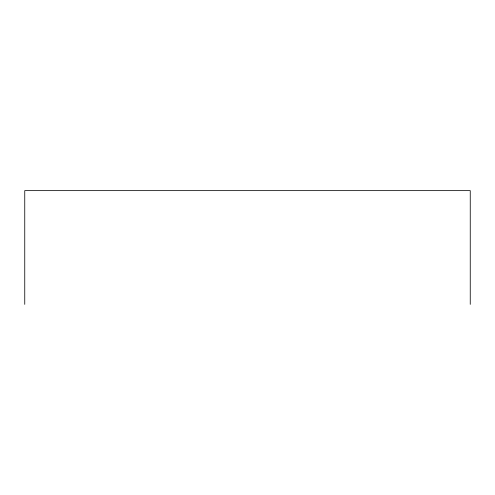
<?xml version="1.0" encoding="UTF-8"?>
<svg xmlns="http://www.w3.org/2000/svg" width="495" height="495" viewBox="0 0 495 495"><rect width="100%" height="100%" fill="white"/><g stroke="black" fill="none" stroke-linecap="round" stroke-linejoin="round"><path stroke-width="0.74" d="M470.25 304.363L470.25 190.637L24.75 190.637L24.75 304.363"/></g></svg>
